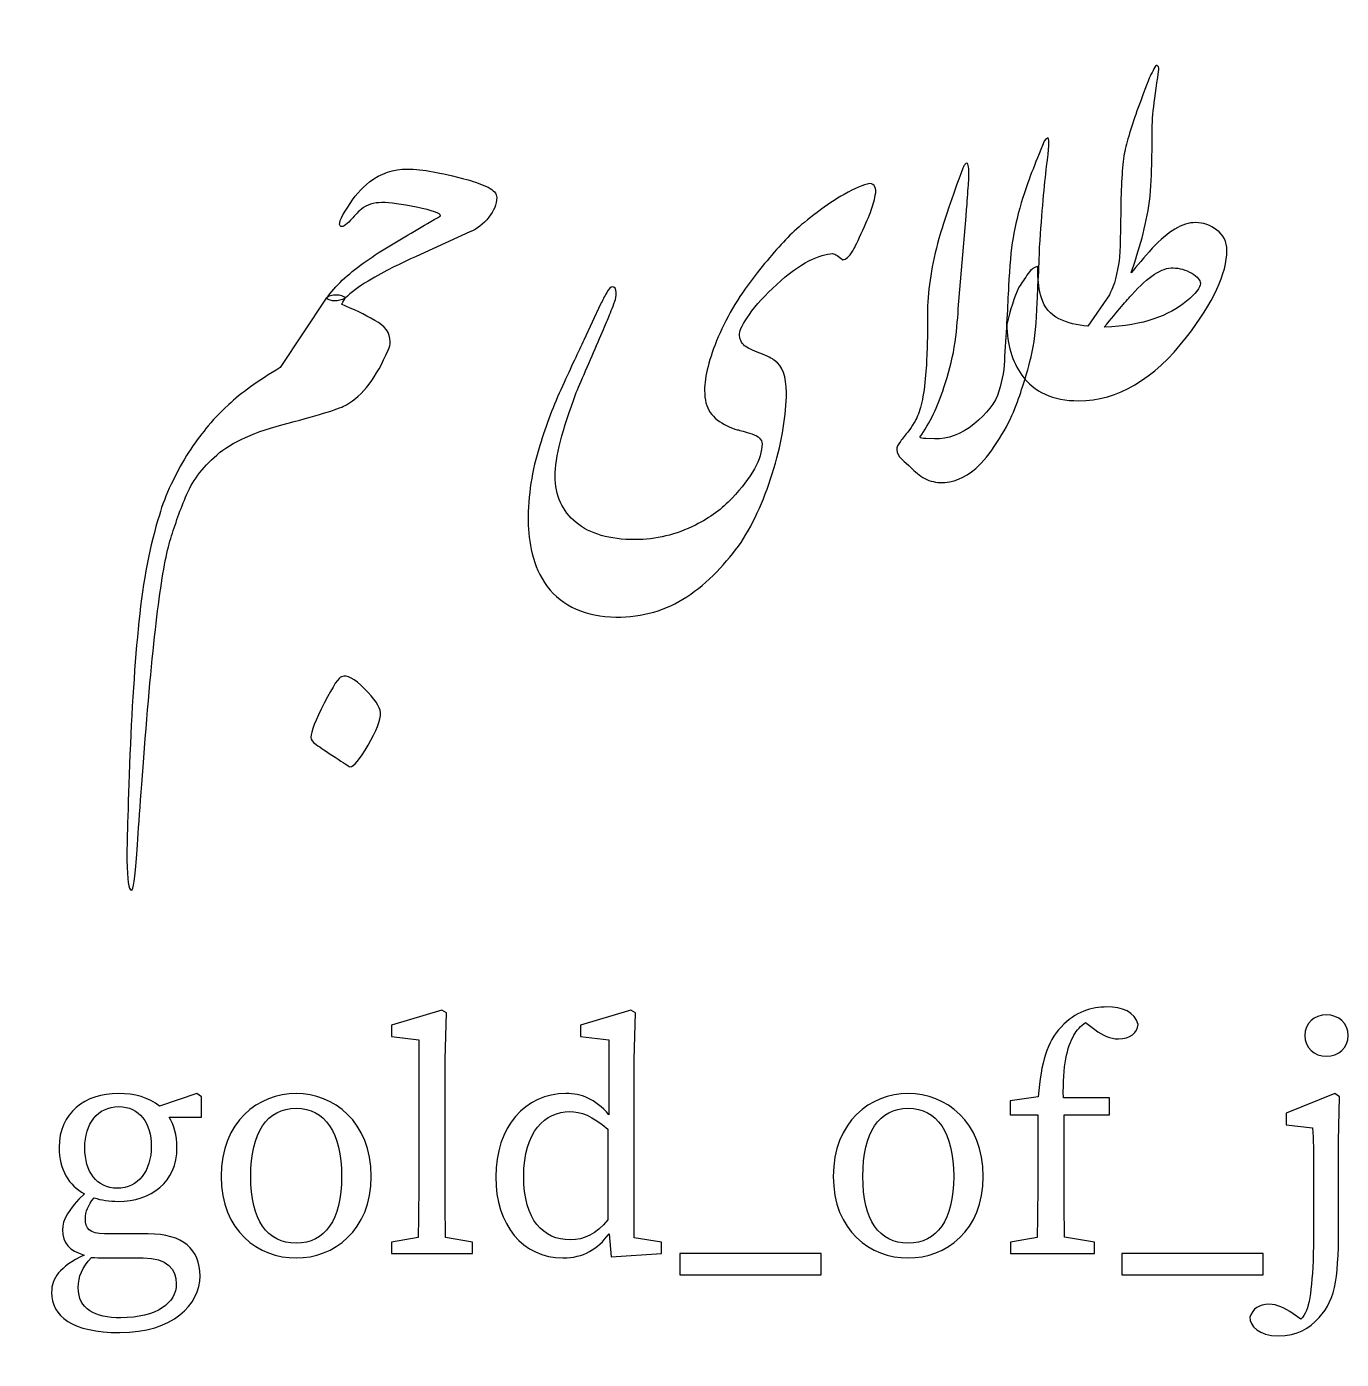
# Model space of a CAD drawing. Header units: millimetres. Extents: x -576 to 618, y 160 to 343.
# Drawn here: x -395.78 to -382.13, y 170.16 to 184.01 of the extents above; entities that cross this region are included whole.
import ezdxf

# ---------------------------------------------------------------- set-up
doc = ezdxf.new("R2010")
doc.units = ezdxf.units.MM
doc.header["$MEASUREMENT"] = 0
doc.layers.add('Layer 1', color=7, linetype='Continuous')

msp = doc.modelspace()

# ---------------------------------------------------------------- linework, layer by layer
at = {"layer": 'Layer 1', "color": 250, "lineweight": 18}
msp.add_open_spline([(-371.198, 199.3977), (-371.198, 199.3977), (-405.028, 199.3977), (-405.028, 199.3977), (-406.672, 199.3977), (-408.013, 198.0567), (-408.013, 196.4127), (-408.013, 196.4127), (-408.013, 162.5827), (-408.013, 162.5827), (-408.013, 160.9387), (-406.672, 159.5977), (-405.028, 159.5977), (-405.028, 159.5977), (-371.198, 159.5977), (-371.198, 159.5977), (-369.554, 159.5977), (-368.213, 160.9387), (-368.213, 162.5827), (-368.213, 162.5827), (-368.213, 196.4127), (-368.213, 196.4127), (-368.213, 198.0567), (-369.554, 199.3977), (-371.198, 199.3977)], degree=3, knots=[0, 0, 0, 0, 0.125, 0.125, 0.125, 0.25, 0.25, 0.25, 0.375, 0.375, 0.375, 0.5, 0.5, 0.5, 0.625, 0.625, 0.625, 0.75, 0.75, 0.75, 0.875, 0.875, 0.875, 1, 1, 1, 1], dxfattribs=at)
at = {"layer": 'Layer 1', "color": 2}
for points, knots in [([(-385.2777, 181.4525), (-385.2777, 181.361), (-385.2653, 181.2731), (-385.2405, 181.1889), (-385.2084, 181.0875), (-385.1477, 181.0151), (-385.0589, 180.972), (-384.9697, 180.9287), (-384.8694, 180.9031), (-384.7582, 180.8959), (-384.7582, 180.8959), (-384.5356, 181.2224), (-384.5356, 181.2224), (-384.4984, 181.2842), (-384.4663, 181.3894), (-384.4391, 181.5379), (-384.4268, 181.6195), (-384.4192, 181.7981), (-384.4171, 182.0741), (-384.4143, 182.3499), (-384.402, 182.5545), (-384.3799, 182.688), (-384.3551, 182.8119), (-384.3068, 182.9719), (-384.2352, 183.1687), (-384.1631, 183.3653), (-384.1195, 183.479), (-384.1032, 183.5101), (-384.0871, 183.5409), (-384.0743, 183.5661), (-384.0643, 183.5863), (-384.0519, 183.6059), (-384.0409, 183.6102), (-384.0308, 183.5991), (-384.0212, 183.5879), (-384.0185, 183.5688), (-384.0237, 183.5417), (-384.0508, 183.3758), (-384.0691, 183.2402), (-384.0791, 183.1354), (-384.0891, 183.0301), (-384.0936, 182.9299), (-384.0922, 182.8348), (-384.0908, 182.7396), (-384.0926, 182.6164), (-384.0977, 182.4655), (-384.1025, 182.3146), (-384.1177, 182.1754), (-384.1422, 182.0481), (-384.167, 181.9206), (-384.198, 181.797), (-384.2352, 181.6771), (-384.2724, 181.5569), (-384.2968, 181.4809), (-384.3092, 181.4489), (-384.2499, 181.5229), (-384.1769, 181.6083), (-384.0902, 181.705), (-383.9245, 181.883), (-383.7749, 181.972), (-383.6413, 181.972), (-383.5596, 181.972), (-383.4852, 181.946), (-383.4187, 181.8939), (-383.3494, 181.8446), (-383.3147, 181.7741), (-383.3147, 181.6826), (-383.3147, 181.4451), (-383.4545, 181.1442), (-383.7339, 180.7807), (-384.0754, 180.3404), (-384.4488, 180.1205), (-384.8546, 180.1205), (-385.122, 180.1205), (-385.3183, 180.2095), (-385.4447, 180.3875), (-385.546, 180.5285), (-385.5981, 180.7041), (-385.6004, 180.9144), (-385.566, 181.0653), (-385.5237, 181.1938), (-385.4743, 181.3004), (-385.4447, 181.3473), (-385.4132, 181.3945), (-385.3797, 181.4415), (-385.3462, 181.4885), (-385.3122, 181.5131), (-385.2777, 181.5156), (-385.2777, 181.5156), (-385.2777, 181.4525), (-385.2777, 181.4525)], [0, 0, 0, 0, 0.0333333, 0.0333333, 0.0333333, 0.0666667, 0.0666667, 0.0666667, 0.1, 0.1, 0.1, 0.1333333, 0.1333333, 0.1333333, 0.1666667, 0.1666667, 0.1666667, 0.2, 0.2, 0.2, 0.2333333, 0.2333333, 0.2333333, 0.2666667, 0.2666667, 0.2666667, 0.3, 0.3, 0.3, 0.3333333, 0.3333333, 0.3333333, 0.3666667, 0.3666667, 0.3666667, 0.4, 0.4, 0.4, 0.4333333, 0.4333333, 0.4333333, 0.4666667, 0.4666667, 0.4666667, 0.5, 0.5, 0.5, 0.5333333, 0.5333333, 0.5333333, 0.5666667, 0.5666667, 0.5666667, 0.6, 0.6, 0.6, 0.6333333, 0.6333333, 0.6333333, 0.6666667, 0.6666667, 0.6666667, 0.7, 0.7, 0.7, 0.7333333, 0.7333333, 0.7333333, 0.7666667, 0.7666667, 0.7666667, 0.8, 0.8, 0.8, 0.8333333, 0.8333333, 0.8333333, 0.8666667, 0.8666667, 0.8666667, 0.9, 0.9, 0.9, 0.9333333, 0.9333333, 0.9333333, 0.9666667, 0.9666667, 0.9666667, 1, 1, 1, 1]), ([(-385.2593, 181.716), (-385.2619, 181.6195), (-385.2669, 181.5014), (-385.2742, 181.3617), (-385.2814, 181.2217), (-385.2867, 181.1234), (-385.289, 181.0666), (-385.2966, 180.871), (-385.3163, 180.7078), (-385.3482, 180.5769), (-385.3808, 180.4456), (-385.4103, 180.3419), (-385.4375, 180.265), (-385.4596, 180.1911), (-385.4913, 180.1037), (-385.5319, 180.0035), (-385.5729, 179.9033), (-385.6298, 179.7976), (-385.7028, 179.6861), (-385.7758, 179.5749), (-385.8492, 179.4846), (-385.9236, 179.4155), (-386.04, 179.3165), (-386.1624, 179.268), (-386.2912, 179.2709), (-386.3576, 179.2731), (-386.4183, 179.2905), (-386.4727, 179.3227), (-386.5244, 179.3572), (-386.5731, 179.3993), (-386.6174, 179.449), (-386.6571, 179.4808), (-386.6819, 179.502), (-386.6916, 179.5118), (-386.7263, 179.5442), (-386.7435, 179.5774), (-386.7435, 179.6121), (-386.7435, 179.6368), (-386.7315, 179.6652), (-386.7063, 179.6973), (-386.6819, 179.7295), (-386.6532, 179.7654), (-386.6213, 179.8052), (-386.6064, 179.8249), (-386.5868, 179.8545), (-386.5616, 179.8942), (-386.5372, 179.9335), (-386.5156, 179.9863), (-386.4969, 180.0518), (-386.4782, 180.1172), (-386.4631, 180.2033), (-386.4504, 180.3097), (-386.4408, 180.4159), (-386.4341, 180.5074), (-386.4321, 180.584), (-386.4321, 180.584), (-386.4242, 180.8141), (-386.4242, 180.8141), (-386.4221, 180.8933), (-386.4221, 180.9761), (-386.4242, 181.0628), (-386.4197, 181.2906), (-386.3801, 181.5379), (-386.3057, 181.805), (-386.254, 181.9857), (-386.1709, 182.2293), (-386.0573, 182.536), (-386.0497, 182.5558), (-386.0425, 182.5695), (-386.0349, 182.577), (-386.0273, 182.5842), (-386.0211, 182.5881), (-386.0163, 182.5881), (-385.9991, 182.5855), (-385.9915, 182.5385), (-385.9939, 182.447), (-385.9968, 182.4024), (-386.0015, 182.3306), (-386.009, 182.2318), (-386.0163, 182.1302), (-386.0211, 182.066), (-386.0239, 182.0389), (-386.0239, 182.0389), (-386.1052, 181.0741), (-386.1052, 181.0741), (-386.1103, 180.9578), (-386.1241, 180.8252), (-386.1461, 180.6769), (-386.1709, 180.5335), (-386.2072, 180.3938), (-386.254, 180.2579), (-386.3184, 180.0574), (-386.4008, 179.8854), (-386.5024, 179.7419), (-386.4975, 179.732), (-386.4776, 179.7272), (-386.4431, 179.7272), (-386.4431, 179.7272), (-386.3501, 179.7233), (-386.3501, 179.7233), (-386.2144, 179.7184), (-386.0779, 179.7696), (-385.9423, 179.8775), (-385.8062, 179.985), (-385.7194, 180.0987), (-385.6822, 180.2187), (-385.6454, 180.3386), (-385.6252, 180.4593), (-385.6233, 180.5806), (-385.606, 180.86), (-385.5922, 181.1029), (-385.5822, 181.3097), (-385.5726, 181.5162), (-385.5567, 181.6837), (-385.5357, 181.8125), (-385.5147, 181.941), (-385.4805, 182.0809), (-385.4337, 182.2318), (-385.3866, 182.3827), (-385.3124, 182.5782), (-385.2111, 182.8181), (-385.1964, 182.8428), (-385.1829, 182.8526), (-385.1702, 182.8477), (-385.1578, 182.8428), (-385.1633, 182.7458), (-385.1867, 182.5564), (-385.2105, 182.3671), (-385.2345, 182.0871), (-385.2593, 181.716)], [0, 0, 0, 0, 0.0232558, 0.0232558, 0.0232558, 0.0465116, 0.0465116, 0.0465116, 0.0697674, 0.0697674, 0.0697674, 0.0930233, 0.0930233, 0.0930233, 0.1162791, 0.1162791, 0.1162791, 0.1395349, 0.1395349, 0.1395349, 0.1627907, 0.1627907, 0.1627907, 0.1860465, 0.1860465, 0.1860465, 0.2093023, 0.2093023, 0.2093023, 0.2325581, 0.2325581, 0.2325581, 0.255814, 0.255814, 0.255814, 0.2790698, 0.2790698, 0.2790698, 0.3023256, 0.3023256, 0.3023256, 0.3255814, 0.3255814, 0.3255814, 0.3488372, 0.3488372, 0.3488372, 0.372093, 0.372093, 0.372093, 0.3953488, 0.3953488, 0.3953488, 0.4186047, 0.4186047, 0.4186047, 0.4418605, 0.4418605, 0.4418605, 0.4651163, 0.4651163, 0.4651163, 0.4883721, 0.4883721, 0.4883721, 0.5116279, 0.5116279, 0.5116279, 0.5348837, 0.5348837, 0.5348837, 0.5581395, 0.5581395, 0.5581395, 0.5813953, 0.5813953, 0.5813953, 0.6046512, 0.6046512, 0.6046512, 0.627907, 0.627907, 0.627907, 0.6511628, 0.6511628, 0.6511628, 0.6744186, 0.6744186, 0.6744186, 0.6976744, 0.6976744, 0.6976744, 0.7209302, 0.7209302, 0.7209302, 0.744186, 0.744186, 0.744186, 0.7674419, 0.7674419, 0.7674419, 0.7906977, 0.7906977, 0.7906977, 0.8139535, 0.8139535, 0.8139535, 0.8372093, 0.8372093, 0.8372093, 0.8604651, 0.8604651, 0.8604651, 0.8837209, 0.8837209, 0.8837209, 0.9069767, 0.9069767, 0.9069767, 0.9302326, 0.9302326, 0.9302326, 0.9534884, 0.9534884, 0.9534884, 0.9767442, 0.9767442, 0.9767442, 1, 1, 1, 1]), ([(-392.4726, 181.1853), (-392.411, 181.2472), (-392.3314, 181.3066), (-392.2353, 181.3633), (-392.1388, 181.4202), (-392.0559, 181.466), (-391.9867, 181.5007), (-391.9397, 181.5255), (-391.8406, 181.5725), (-391.6897, 181.6418), (-391.6897, 181.6418), (-391.1776, 181.8756), (-391.1776, 181.8756), (-391.1035, 181.9052), (-391.0379, 181.9558), (-390.9811, 182.0275), (-390.9265, 182.0945), (-390.8993, 182.1623), (-390.8993, 182.2318), (-390.8993, 182.2738), (-390.929, 182.3096), (-390.9883, 182.3394), (-391.0577, 182.369), (-391.1269, 182.3951), (-391.1962, 182.4173), (-391.3521, 182.4568), (-391.4734, 182.4841), (-391.5597, 182.4989), (-391.6588, 182.5185), (-391.7478, 182.5285), (-391.8269, 182.5285), (-391.9704, 182.5285), (-392.1016, 182.4841), (-392.2203, 182.3951), (-392.3045, 182.3282), (-392.38, 182.2403), (-392.4468, 182.1316), (-392.5258, 182.0128), (-392.5492, 181.946), (-392.5172, 181.9312), (-392.495, 181.9238), (-392.454, 181.9536), (-392.3947, 182.0202), (-392.3477, 182.0721), (-392.3168, 182.1031), (-392.3021, 182.113), (-392.2474, 182.1575), (-392.177, 182.1798), (-392.0906, 182.1798), (-392.0089, 182.1798), (-391.889, 182.1637), (-391.7305, 182.1316), (-391.565, 182.0969), (-391.4819, 182.0672), (-391.4819, 182.0426), (-391.6599, 181.9385), (-391.842, 181.831), (-392.0273, 181.7197), (-392.2129, 181.6083), (-392.3713, 181.4934), (-392.5025, 181.3746), (-392.5667, 181.3103), (-392.6222, 181.2472), (-392.6693, 181.1853), (-392.6174, 181.1481), (-392.5518, 181.1481), (-392.4726, 181.1853)], [0, 0, 0, 0, 0.0454545, 0.0454545, 0.0454545, 0.0909091, 0.0909091, 0.0909091, 0.1363636, 0.1363636, 0.1363636, 0.1818182, 0.1818182, 0.1818182, 0.2272727, 0.2272727, 0.2272727, 0.2727273, 0.2727273, 0.2727273, 0.3181818, 0.3181818, 0.3181818, 0.3636364, 0.3636364, 0.3636364, 0.4090909, 0.4090909, 0.4090909, 0.4545455, 0.4545455, 0.4545455, 0.5, 0.5, 0.5, 0.5454545, 0.5454545, 0.5454545, 0.5909091, 0.5909091, 0.5909091, 0.6363636, 0.6363636, 0.6363636, 0.6818182, 0.6818182, 0.6818182, 0.7272727, 0.7272727, 0.7272727, 0.7727273, 0.7727273, 0.7727273, 0.8181818, 0.8181818, 0.8181818, 0.8636364, 0.8636364, 0.8636364, 0.9090909, 0.9090909, 0.9090909, 0.9545455, 0.9545455, 0.9545455, 1, 1, 1, 1]), ([(-386.9626, 182.28), (-386.9727, 182.2181), (-386.9879, 182.1582), (-387.0088, 182.1002), (-387.0299, 182.0419), (-387.0646, 181.961), (-387.1126, 181.8569), (-387.1611, 181.753), (-387.19, 181.6938), (-387.1996, 181.6788), (-387.2396, 181.6169), (-387.2741, 181.5862), (-387.3041, 181.5862), (-387.3264, 181.6009), (-387.3457, 181.6151), (-387.3633, 181.6286), (-387.3802, 181.6422), (-387.3967, 181.6492), (-387.4112, 181.6492), (-387.4736, 181.6492), (-387.5549, 181.6236), (-387.6562, 181.5731), (-387.7578, 181.5224), (-387.8691, 181.4415), (-387.9904, 181.33), (-388.1116, 181.2187), (-388.206, 181.1146), (-388.2745, 181.0184), (-388.3424, 180.9219), (-388.3765, 180.8551), (-388.3765, 180.8179), (-388.3765, 180.7635), (-388.359, 180.7216), (-388.3241, 180.6915), (-388.2942, 180.6693), (-388.2414, 180.6437), (-388.165, 180.6141), (-388.0882, 180.584), (-388.0372, 180.5595), (-388.0124, 180.5397), (-387.9311, 180.4828), (-387.89, 180.3714), (-387.89, 180.2057), (-387.89, 179.9756), (-387.9334, 179.7129), (-388.0203, 179.4173), (-388.1068, 179.1217), (-388.2205, 178.8651), (-388.361, 178.6474), (-388.4334, 178.5461), (-388.517, 178.4448), (-388.6138, 178.3431), (-388.7104, 178.2415), (-388.814, 178.1553), (-388.9253, 178.0833), (-389.1381, 177.9421), (-389.383, 177.8718), (-389.66, 177.8718), (-389.9742, 177.877), (-390.213, 177.9832), (-390.3763, 178.1908), (-390.4506, 178.2973), (-390.5018, 178.4098), (-390.5302, 178.5287), (-390.5586, 178.6474), (-390.573, 178.7599), (-390.573, 178.8662), (-390.573, 179.0025), (-390.5631, 179.1352), (-390.5432, 179.2651), (-390.5233, 179.3951), (-390.4925, 179.5255), (-390.4506, 179.6566), (-390.3862, 179.8693), (-390.3082, 180.0747), (-390.2167, 180.2725), (-390.1252, 180.4704), (-390.0511, 180.6299), (-389.994, 180.7512), (-389.994, 180.7512), (-389.8197, 181.1225), (-389.8197, 181.1225), (-389.7999, 181.1642), (-389.7789, 181.205), (-389.7567, 181.2447), (-389.7343, 181.2844), (-389.7144, 181.3041), (-389.6972, 181.3041), (-389.6724, 181.3041), (-389.6597, 181.2844), (-389.6583, 181.2447), (-389.657, 181.205), (-389.6614, 181.1752), (-389.6712, 181.1557), (-389.6985, 181.084), (-389.722, 181.0239), (-389.7418, 180.9756), (-389.7614, 180.9276), (-389.7913, 180.8574), (-389.8309, 180.766), (-389.8703, 180.6745), (-389.913, 180.5754), (-389.9589, 180.4694), (-390.0045, 180.363), (-390.0424, 180.2751), (-390.0719, 180.2057), (-390.218, 179.8198), (-390.291, 179.5304), (-390.291, 179.3375), (-390.291, 179.1346), (-390.2187, 178.9737), (-390.0738, 178.855), (-389.9291, 178.7364), (-389.7256, 178.677), (-389.4635, 178.677), (-389.2457, 178.677), (-389.0356, 178.7276), (-388.8329, 178.829), (-388.6816, 178.9059), (-388.5558, 178.9988), (-388.4543, 179.1074), (-388.3531, 179.2162), (-388.2756, 179.3182), (-388.2222, 179.4136), (-388.1692, 179.5088), (-388.1426, 179.5949), (-388.1426, 179.6715), (-388.1426, 179.7184), (-388.1778, 179.753), (-388.248, 179.7752), (-388.319, 179.7976), (-388.3693, 179.8123), (-388.4003, 179.8198), (-388.4313, 179.8274), (-388.4667, 179.8409), (-388.5059, 179.8609), (-388.5828, 179.8976), (-388.6414, 179.9441), (-388.6806, 179.9996), (-388.7204, 180.0553), (-388.7396, 180.1316), (-388.7396, 180.2278), (-388.7396, 180.3742), (-388.6923, 180.5595), (-388.5974, 180.7847), (-388.5018, 181.0096), (-388.3677, 181.231), (-388.1943, 181.4489), (-388.0533, 181.627), (-387.9245, 181.7716), (-387.8087, 181.8831), (-387.7464, 181.9399), (-387.6675, 182.0047), (-387.5707, 182.078), (-387.4745, 182.1506), (-387.3802, 182.2132), (-387.2889, 182.2651), (-387.1776, 182.3296), (-387.0898, 182.3666), (-387.0257, 182.3766), (-386.9982, 182.3766), (-386.9796, 182.3654), (-386.9702, 182.3431), (-386.9603, 182.3208), (-386.9571, 182.2997), (-386.9626, 182.28)], [0, 0, 0, 0, 0.0181818, 0.0181818, 0.0181818, 0.0363636, 0.0363636, 0.0363636, 0.0545455, 0.0545455, 0.0545455, 0.0727273, 0.0727273, 0.0727273, 0.0909091, 0.0909091, 0.0909091, 0.1090909, 0.1090909, 0.1090909, 0.1272727, 0.1272727, 0.1272727, 0.1454545, 0.1454545, 0.1454545, 0.1636364, 0.1636364, 0.1636364, 0.1818182, 0.1818182, 0.1818182, 0.2, 0.2, 0.2, 0.2181818, 0.2181818, 0.2181818, 0.2363636, 0.2363636, 0.2363636, 0.2545455, 0.2545455, 0.2545455, 0.2727273, 0.2727273, 0.2727273, 0.2909091, 0.2909091, 0.2909091, 0.3090909, 0.3090909, 0.3090909, 0.3272727, 0.3272727, 0.3272727, 0.3454545, 0.3454545, 0.3454545, 0.3636364, 0.3636364, 0.3636364, 0.3818182, 0.3818182, 0.3818182, 0.4, 0.4, 0.4, 0.4181818, 0.4181818, 0.4181818, 0.4363636, 0.4363636, 0.4363636, 0.4545455, 0.4545455, 0.4545455, 0.4727273, 0.4727273, 0.4727273, 0.4909091, 0.4909091, 0.4909091, 0.5090909, 0.5090909, 0.5090909, 0.5272727, 0.5272727, 0.5272727, 0.5454545, 0.5454545, 0.5454545, 0.5636364, 0.5636364, 0.5636364, 0.5818182, 0.5818182, 0.5818182, 0.6, 0.6, 0.6, 0.6181818, 0.6181818, 0.6181818, 0.6363636, 0.6363636, 0.6363636, 0.6545455, 0.6545455, 0.6545455, 0.6727273, 0.6727273, 0.6727273, 0.6909091, 0.6909091, 0.6909091, 0.7090909, 0.7090909, 0.7090909, 0.7272727, 0.7272727, 0.7272727, 0.7454545, 0.7454545, 0.7454545, 0.7636364, 0.7636364, 0.7636364, 0.7818182, 0.7818182, 0.7818182, 0.8, 0.8, 0.8, 0.8181818, 0.8181818, 0.8181818, 0.8363636, 0.8363636, 0.8363636, 0.8545455, 0.8545455, 0.8545455, 0.8727273, 0.8727273, 0.8727273, 0.8909091, 0.8909091, 0.8909091, 0.9090909, 0.9090909, 0.9090909, 0.9272727, 0.9272727, 0.9272727, 0.9454545, 0.9454545, 0.9454545, 0.9636364, 0.9636364, 0.9636364, 0.9818182, 0.9818182, 0.9818182, 1, 1, 1, 1]), ([(-383.5892, 181.3411), (-383.5892, 181.3732), (-383.6188, 181.408), (-383.6785, 181.4451), (-383.7428, 181.4823), (-383.8069, 181.5007), (-383.8714, 181.5007), (-383.9903, 181.5057), (-384.1335, 181.4129), (-384.3016, 181.2224), (-384.3512, 181.1703), (-384.4467, 181.0578), (-384.5876, 180.8848), (-384.3799, 180.8947), (-384.2084, 180.9231), (-384.0736, 180.9701), (-383.9389, 181.0169), (-383.8259, 181.0791), (-383.7339, 181.1555), (-383.6378, 181.2321), (-383.5892, 181.2942), (-383.5892, 181.3411)], [0, 0, 0, 0, 0.1428571, 0.1428571, 0.1428571, 0.2857143, 0.2857143, 0.2857143, 0.4285714, 0.4285714, 0.4285714, 0.5714286, 0.5714286, 0.5714286, 0.7142857, 0.7142857, 0.7142857, 0.8571429, 0.8571429, 0.8571429, 1, 1, 1, 1]), ([(-392.6693, 181.1853), (-392.6594, 181.1977), (-392.6447, 181.2065), (-392.6249, 181.2115), (-392.605, 181.2162), (-392.5853, 181.2187), (-392.5656, 181.2187), (-392.5457, 181.2187), (-392.5265, 181.2155), (-392.5078, 181.2094), (-392.4892, 181.2032), (-392.4778, 181.1952), (-392.4726, 181.1853), (-392.4926, 181.153), (-392.5048, 181.1321), (-392.5098, 181.1225), (-392.3886, 181.0729), (-392.2736, 181.0172), (-392.1647, 180.9553), (-392.0585, 180.8981), (-392.0053, 180.8241), (-392.0053, 180.7327), (-392.0053, 180.7078), (-392.0124, 180.6794), (-392.0275, 180.6474), (-392.1461, 180.3654), (-392.2897, 180.176), (-392.458, 180.0797), (-392.5222, 180.0401), (-392.7251, 179.9762), (-393.0665, 179.8887), (-393.4077, 179.8006), (-393.6546, 179.69), (-393.8067, 179.5564), (-393.9588, 179.4228), (-394.0671, 179.2769), (-394.1315, 179.1184), (-394.1957, 178.9603), (-394.2495, 178.8076), (-394.2928, 178.6602), (-394.3361, 178.5133), (-394.3788, 178.2728), (-394.4208, 177.9386), (-394.463, 177.6047), (-394.5056, 177.1617), (-394.5487, 176.6102), (-394.5921, 176.0587), (-394.6218, 175.658), (-394.6379, 175.4082), (-394.6539, 175.1582), (-394.6719, 175.0331), (-394.6917, 175.0331), (-394.7214, 175.0358), (-394.7374, 175.1398), (-394.74, 175.3448), (-394.7423, 175.4437), (-394.7331, 175.7761), (-394.712, 176.3412), (-394.6911, 176.9065), (-394.6588, 177.4019), (-394.6155, 177.8274), (-394.5724, 178.2528), (-394.5012, 178.6213), (-394.4024, 178.933), (-394.3749, 179.0343), (-394.3343, 179.1408), (-394.2799, 179.2521), (-394.1811, 179.4648), (-394.0671, 179.6493), (-393.9382, 179.8052), (-393.8915, 179.872), (-393.806, 179.9639), (-393.6825, 180.0815), (-393.5586, 180.1989), (-393.3806, 180.3269), (-393.1482, 180.4654), (-393.1482, 180.4654), (-392.6693, 181.1853), (-392.6693, 181.1853)], [0, 0, 0, 0, 0.0384615, 0.0384615, 0.0384615, 0.0769231, 0.0769231, 0.0769231, 0.1153846, 0.1153846, 0.1153846, 0.1538462, 0.1538462, 0.1538462, 0.1923077, 0.1923077, 0.1923077, 0.2307692, 0.2307692, 0.2307692, 0.2692308, 0.2692308, 0.2692308, 0.3076923, 0.3076923, 0.3076923, 0.3461538, 0.3461538, 0.3461538, 0.3846154, 0.3846154, 0.3846154, 0.4230769, 0.4230769, 0.4230769, 0.4615385, 0.4615385, 0.4615385, 0.5, 0.5, 0.5, 0.5384615, 0.5384615, 0.5384615, 0.5769231, 0.5769231, 0.5769231, 0.6153846, 0.6153846, 0.6153846, 0.6538462, 0.6538462, 0.6538462, 0.6923077, 0.6923077, 0.6923077, 0.7307692, 0.7307692, 0.7307692, 0.7692308, 0.7692308, 0.7692308, 0.8076923, 0.8076923, 0.8076923, 0.8461538, 0.8461538, 0.8461538, 0.8846154, 0.8846154, 0.8846154, 0.9230769, 0.9230769, 0.9230769, 0.9615385, 0.9615385, 0.9615385, 1, 1, 1, 1]), ([(-392.6897, 176.9793), (-392.597, 177.1611), (-392.537, 177.252), (-392.5098, 177.252), (-392.4553, 177.274), (-392.3761, 177.2331), (-392.2722, 177.1277), (-392.1684, 177.0225), (-392.1128, 176.9402), (-392.1053, 176.881), (-392.1053, 176.802), (-392.1486, 176.6881), (-392.2353, 176.5399), (-392.3218, 176.3911), (-392.3849, 176.317), (-392.4246, 176.317), (-392.4394, 176.3245), (-392.4905, 176.3573), (-392.5784, 176.4152), (-392.6662, 176.4735), (-392.7309, 176.5176), (-392.7731, 176.5472), (-392.8103, 176.5716), (-392.8289, 176.5978), (-392.8289, 176.6251), (-392.8289, 176.6795), (-392.7825, 176.7976), (-392.6897, 176.9793)], [0, 0, 0, 0, 0.1111111, 0.1111111, 0.1111111, 0.2222222, 0.2222222, 0.2222222, 0.3333333, 0.3333333, 0.3333333, 0.4444444, 0.4444444, 0.4444444, 0.5555556, 0.5555556, 0.5555556, 0.6666667, 0.6666667, 0.6666667, 0.7777778, 0.7777778, 0.7777778, 0.8888889, 0.8888889, 0.8888889, 1, 1, 1, 1]), ([(-384.5342, 172.8771), (-384.5342, 172.8771), (-384.5342, 172.6993), (-384.5342, 172.6993), (-384.5342, 172.6993), (-385.0062, 172.6993), (-385.0062, 172.6993), (-385.0062, 172.6993), (-385.0062, 171.9747), (-385.0062, 171.9747), (-385.0062, 171.7922), (-385.0042, 171.6099), (-385.0002, 171.4274), (-385.0002, 171.4274), (-384.6882, 171.3764), (-384.6882, 171.3764), (-384.6882, 171.3764), (-384.6882, 171.257), (-384.6882, 171.257), (-384.6882, 171.257), (-384.9959, 171.257), (-384.9959, 171.257), (-384.9959, 171.257), (-385.2897, 171.257), (-385.2897, 171.257), (-385.2897, 171.257), (-385.5632, 171.257), (-385.5632, 171.257), (-385.5632, 171.257), (-385.5632, 171.3764), (-385.5632, 171.3764), (-385.5632, 171.3764), (-385.2854, 171.4258), (-385.2854, 171.4258), (-385.2813, 171.6087), (-385.2793, 171.7917), (-385.2793, 171.9747), (-385.2793, 171.9747), (-385.2793, 172.6993), (-385.2793, 172.6993), (-385.2793, 172.6993), (-385.5667, 172.6993), (-385.5667, 172.6993), (-385.5667, 172.6993), (-385.5667, 172.8464), (-385.5667, 172.8464), (-385.5667, 172.8464), (-385.2758, 172.8851), (-385.2758, 172.8851), (-385.2415, 173.2534), (-385.1853, 173.4534), (-385.0368, 173.6119), (-384.8898, 173.7728), (-384.7155, 173.8204), (-384.5618, 173.8204), (-384.4009, 173.8204), (-384.271, 173.7694), (-384.2369, 173.6396), (-384.2437, 173.5537), (-384.3188, 173.4889), (-384.4419, 173.4889), (-384.5273, 173.4889), (-384.6027, 173.5231), (-384.6847, 173.5847), (-384.6847, 173.5847), (-384.7843, 173.6599), (-384.7843, 173.6599), (-384.8309, 173.6269), (-384.8729, 173.5813), (-384.9036, 173.5266), (-384.9733, 173.4051), (-385.0215, 173.2109), (-385.0125, 172.8771), (-385.0125, 172.8771), (-384.5342, 172.8771), (-384.5342, 172.8771)], [0, 0, 0, 0, 0.04, 0.04, 0.04, 0.08, 0.08, 0.08, 0.12, 0.12, 0.12, 0.16, 0.16, 0.16, 0.2, 0.2, 0.2, 0.24, 0.24, 0.24, 0.28, 0.28, 0.28, 0.32, 0.32, 0.32, 0.36, 0.36, 0.36, 0.4, 0.4, 0.4, 0.44, 0.44, 0.44, 0.48, 0.48, 0.48, 0.52, 0.52, 0.52, 0.56, 0.56, 0.56, 0.6, 0.6, 0.6, 0.64, 0.64, 0.64, 0.68, 0.68, 0.68, 0.72, 0.72, 0.72, 0.76, 0.76, 0.76, 0.8, 0.8, 0.8, 0.84, 0.84, 0.84, 0.88, 0.88, 0.88, 0.92, 0.92, 0.92, 0.96, 0.96, 0.96, 1, 1, 1, 1]), ([(-391.1519, 171.3764), (-391.1519, 171.3764), (-391.1519, 171.257), (-391.1519, 171.257), (-391.1519, 171.257), (-391.4254, 171.257), (-391.4254, 171.257), (-391.4254, 171.257), (-391.7193, 171.257), (-391.7193, 171.257), (-391.7193, 171.257), (-391.9929, 171.257), (-391.9929, 171.257), (-391.9929, 171.257), (-391.9929, 171.3764), (-391.9929, 171.3764), (-391.9929, 171.3764), (-391.715, 171.4258), (-391.715, 171.4258), (-391.711, 171.6087), (-391.709, 171.7917), (-391.709, 171.9747), (-391.709, 171.9747), (-391.709, 173.4786), (-391.709, 173.4786), (-391.709, 173.4786), (-391.9929, 173.5128), (-391.9929, 173.5128), (-391.9929, 173.5128), (-391.9929, 173.6326), (-391.9929, 173.6326), (-391.9929, 173.6326), (-391.4699, 173.7863), (-391.4699, 173.7863), (-391.4699, 173.7863), (-391.4221, 173.759), (-391.4221, 173.759), (-391.4221, 173.759), (-391.4357, 173.2737), (-391.4357, 173.2737), (-391.4357, 173.2737), (-391.4357, 171.9747), (-391.4357, 171.9747), (-391.4357, 171.7917), (-391.4338, 171.6087), (-391.4297, 171.4258), (-391.4297, 171.4258), (-391.1519, 171.3764), (-391.1519, 171.3764)], [0, 0, 0, 0, 0.0625, 0.0625, 0.0625, 0.125, 0.125, 0.125, 0.1875, 0.1875, 0.1875, 0.25, 0.25, 0.25, 0.3125, 0.3125, 0.3125, 0.375, 0.375, 0.375, 0.4375, 0.4375, 0.4375, 0.5, 0.5, 0.5, 0.5625, 0.5625, 0.5625, 0.625, 0.625, 0.625, 0.6875, 0.6875, 0.6875, 0.75, 0.75, 0.75, 0.8125, 0.8125, 0.8125, 0.875, 0.875, 0.875, 0.9375, 0.9375, 0.9375, 1, 1, 1, 1]), ([(-389.1861, 171.3764), (-389.1861, 171.3764), (-389.1861, 171.257), (-389.1861, 171.257), (-389.1861, 171.257), (-389.709, 171.2228), (-389.709, 171.2228), (-389.709, 171.2228), (-389.7325, 171.4625), (-389.7325, 171.4625), (-389.8493, 171.3042), (-389.996, 171.2124), (-390.2117, 171.2124), (-390.6286, 171.2124), (-390.909, 171.5576), (-390.909, 172.0535), (-390.909, 172.5728), (-390.6013, 172.9215), (-390.1807, 172.9215), (-390.0199, 172.9215), (-389.8777, 172.868), (-389.7329, 172.6991), (-389.7329, 172.6991), (-389.7329, 173.4786), (-389.7329, 173.4786), (-389.7329, 173.4786), (-390.0271, 173.5128), (-390.0271, 173.5128), (-390.0271, 173.5128), (-390.0271, 173.6326), (-390.0271, 173.6326), (-390.0271, 173.6326), (-389.5041, 173.7863), (-389.5041, 173.7863), (-389.5041, 173.7863), (-389.4562, 173.759), (-389.4562, 173.759), (-389.4562, 173.759), (-389.4697, 173.2737), (-389.4697, 173.2737), (-389.4697, 173.2737), (-389.4697, 171.4222), (-389.4697, 171.4222), (-389.4697, 171.4222), (-389.1861, 171.3764), (-389.1861, 171.3764)], [0, 0, 0, 0, 0.0666667, 0.0666667, 0.0666667, 0.1333333, 0.1333333, 0.1333333, 0.2, 0.2, 0.2, 0.2666667, 0.2666667, 0.2666667, 0.3333333, 0.3333333, 0.3333333, 0.4, 0.4, 0.4, 0.4666667, 0.4666667, 0.4666667, 0.5333333, 0.5333333, 0.5333333, 0.6, 0.6, 0.6, 0.6666667, 0.6666667, 0.6666667, 0.7333333, 0.7333333, 0.7333333, 0.8, 0.8, 0.8, 0.8666667, 0.8666667, 0.8666667, 0.9333333, 0.9333333, 0.9333333, 1, 1, 1, 1]), ([(-382.5061, 173.5231), (-382.5061, 173.6529), (-382.4068, 173.7384), (-382.2805, 173.7384), (-382.1539, 173.7384), (-382.0547, 173.6529), (-382.0547, 173.5231), (-382.0547, 173.3966), (-382.1539, 173.3078), (-382.2805, 173.3078), (-382.4068, 173.3078), (-382.5061, 173.3966), (-382.5061, 173.5231)], [0, 0, 0, 0, 0.25, 0.25, 0.25, 0.5, 0.5, 0.5, 0.75, 0.75, 0.75, 1, 1, 1, 1]), ([(-394.0147, 172.9215), (-394.0147, 172.9215), (-393.9638, 172.8874), (-393.9638, 172.8874), (-393.9638, 172.8874), (-393.9638, 172.6755), (-393.9638, 172.6755), (-393.9638, 172.6755), (-394.3017, 172.6755), (-394.3017, 172.6755), (-394.2495, 172.5921), (-394.22, 172.4874), (-394.22, 172.361), (-394.22, 171.9986), (-394.4868, 171.8006), (-394.8319, 171.8006), (-394.9219, 171.8006), (-395.0059, 171.8126), (-395.0811, 171.8369), (-395.1428, 171.7602), (-395.1704, 171.6963), (-395.1704, 171.6158), (-395.1704, 171.5234), (-395.1327, 171.4618), (-394.9719, 171.4618), (-394.9719, 171.4618), (-394.5209, 171.4618), (-394.5209, 171.4618), (-394.155, 171.4618), (-393.9807, 171.3013), (-393.9807, 171.0243), (-393.9807, 170.7305), (-394.2611, 170.4366), (-394.8147, 170.4366), (-395.3071, 170.4366), (-395.5223, 170.6075), (-395.5223, 170.8534), (-395.5223, 171.0009), (-395.44, 171.1168), (-395.1847, 171.2426), (-395.3339, 171.2845), (-395.4093, 171.3705), (-395.4093, 171.5028), (-395.4093, 171.6073), (-395.3498, 171.7191), (-395.1813, 171.8793), (-395.3428, 171.9665), (-395.4438, 172.1264), (-395.4438, 172.361), (-395.4438, 172.723), (-395.1771, 172.9215), (-394.8284, 172.9215), (-394.6586, 172.9215), (-394.5098, 172.8777), (-394.402, 172.7893), (-394.402, 172.7893), (-394.0147, 172.9215), (-394.0147, 172.9215)], [0, 0, 0, 0, 0.0526316, 0.0526316, 0.0526316, 0.1052632, 0.1052632, 0.1052632, 0.1578947, 0.1578947, 0.1578947, 0.2105263, 0.2105263, 0.2105263, 0.2631579, 0.2631579, 0.2631579, 0.3157895, 0.3157895, 0.3157895, 0.3684211, 0.3684211, 0.3684211, 0.4210526, 0.4210526, 0.4210526, 0.4736842, 0.4736842, 0.4736842, 0.5263158, 0.5263158, 0.5263158, 0.5789474, 0.5789474, 0.5789474, 0.6315789, 0.6315789, 0.6315789, 0.6842105, 0.6842105, 0.6842105, 0.7368421, 0.7368421, 0.7368421, 0.7894737, 0.7894737, 0.7894737, 0.8421053, 0.8421053, 0.8421053, 0.8947368, 0.8947368, 0.8947368, 0.9473684, 0.9473684, 0.9473684, 1, 1, 1, 1]), ([(-393.7612, 172.0602), (-393.7612, 172.6277), (-393.3746, 172.9215), (-392.9816, 172.9215), (-392.5954, 172.9215), (-392.2023, 172.6277), (-392.2023, 172.0602), (-392.2023, 171.4929), (-392.5954, 171.2124), (-392.9816, 171.2124), (-393.3746, 171.2124), (-393.7612, 171.4929), (-393.7612, 172.0602)], [0, 0, 0, 0, 0.25, 0.25, 0.25, 0.5, 0.5, 0.5, 0.75, 0.75, 0.75, 1, 1, 1, 1]), ([(-387.4033, 172.0602), (-387.4033, 172.6277), (-387.0168, 172.9215), (-386.6236, 172.9215), (-386.2375, 172.9215), (-385.8444, 172.6277), (-385.8444, 172.0602), (-385.8444, 171.4929), (-386.2375, 171.2124), (-386.6236, 171.2124), (-387.0168, 171.2124), (-387.4033, 171.4929), (-387.4033, 172.0602)], [0, 0, 0, 0, 0.25, 0.25, 0.25, 0.5, 0.5, 0.5, 0.75, 0.75, 0.75, 1, 1, 1, 1]), ([(-382.4137, 172.1353), (-382.4137, 172.3234), (-382.4172, 172.4292), (-382.424, 172.5659), (-382.424, 172.5659), (-382.6973, 172.5967), (-382.6973, 172.5967), (-382.6973, 172.5967), (-382.6973, 172.7166), (-382.6973, 172.7166), (-382.6973, 172.7166), (-382.195, 172.9215), (-382.195, 172.9215), (-382.195, 172.9215), (-382.1436, 172.8874), (-382.1436, 172.8874), (-382.1436, 172.8874), (-382.1539, 172.4258), (-382.1539, 172.4258), (-382.1539, 172.4258), (-382.1539, 171.6089), (-382.1539, 171.6089), (-382.1539, 171.0415), (-382.1743, 170.7887), (-382.3556, 170.5937), (-382.4617, 170.4777), (-382.5777, 170.4026), (-382.7793, 170.4026), (-382.9846, 170.4026), (-383.077, 170.5083), (-383.077, 170.5972), (-383.0459, 170.686), (-382.9778, 170.7305), (-382.8785, 170.7305), (-382.7897, 170.7305), (-382.718, 170.6964), (-382.6256, 170.6312), (-382.6256, 170.6312), (-382.5456, 170.5744), (-382.5456, 170.5744), (-382.5241, 170.596), (-382.5051, 170.6255), (-382.4888, 170.6658), (-382.4341, 170.8089), (-382.4137, 171.0825), (-382.4137, 171.6089), (-382.4137, 171.6089), (-382.4137, 172.1353), (-382.4137, 172.1353)], [0, 0, 0, 0, 0.0625, 0.0625, 0.0625, 0.125, 0.125, 0.125, 0.1875, 0.1875, 0.1875, 0.25, 0.25, 0.25, 0.3125, 0.3125, 0.3125, 0.375, 0.375, 0.375, 0.4375, 0.4375, 0.4375, 0.5, 0.5, 0.5, 0.5625, 0.5625, 0.5625, 0.625, 0.625, 0.625, 0.6875, 0.6875, 0.6875, 0.75, 0.75, 0.75, 0.8125, 0.8125, 0.8125, 0.875, 0.875, 0.875, 0.9375, 0.9375, 0.9375, 1, 1, 1, 1]), ([(-395.1771, 172.3576), (-395.1771, 172.1082), (-395.0542, 171.9369), (-394.842, 171.9369), (-394.6201, 171.9369), (-394.4868, 172.1182), (-394.4868, 172.3714), (-394.4868, 172.6139), (-394.6098, 172.7848), (-394.825, 172.7848), (-395.0439, 172.7848), (-395.1771, 172.607), (-395.1771, 172.3576)], [0, 0, 0, 0, 0.25, 0.25, 0.25, 0.5, 0.5, 0.5, 0.75, 0.75, 0.75, 1, 1, 1, 1]), ([(-392.5099, 172.0602), (-392.5099, 172.5181), (-392.6842, 172.7675), (-392.9816, 172.7675), (-393.2857, 172.7675), (-393.4536, 172.5181), (-393.4536, 172.0602), (-393.4536, 171.6021), (-393.2857, 171.3661), (-392.9816, 171.3661), (-392.6842, 171.3661), (-392.5099, 171.6021), (-392.5099, 172.0602)], [0, 0, 0, 0, 0.25, 0.25, 0.25, 0.5, 0.5, 0.5, 0.75, 0.75, 0.75, 1, 1, 1, 1]), ([(-389.7432, 171.6069), (-389.7432, 171.6069), (-389.7432, 172.55), (-389.7432, 172.55), (-389.9055, 172.6909), (-390.0254, 172.7334), (-390.1397, 172.7334), (-390.3961, 172.7334), (-390.6183, 172.5285), (-390.6183, 172.0602), (-390.6183, 171.6055), (-390.4132, 171.4005), (-390.1363, 171.4005), (-389.9839, 171.4005), (-389.8735, 171.4578), (-389.7432, 171.6069)], [0, 0, 0, 0, 0.2, 0.2, 0.2, 0.4, 0.4, 0.4, 0.6, 0.6, 0.6, 0.8, 0.8, 0.8, 1, 1, 1, 1]), ([(-386.1521, 172.0602), (-386.1521, 172.5181), (-386.3264, 172.7675), (-386.6236, 172.7675), (-386.9279, 172.7675), (-387.0956, 172.5181), (-387.0956, 172.0602), (-387.0956, 171.6021), (-386.9279, 171.3661), (-386.6236, 171.3661), (-386.3264, 171.3661), (-386.1521, 171.6021), (-386.1521, 172.0602)], [0, 0, 0, 0, 0.25, 0.25, 0.25, 0.5, 0.5, 0.5, 0.75, 0.75, 0.75, 1, 1, 1, 1]), ([(-394.2267, 170.9423), (-394.2267, 171.0964), (-394.3225, 171.2124), (-394.5722, 171.2124), (-394.5722, 171.2124), (-394.9752, 171.2124), (-394.9752, 171.2124), (-395.0196, 171.2124), (-395.0659, 171.2144), (-395.108, 171.2184), (-395.2052, 171.1107), (-395.2453, 171.0189), (-395.2453, 170.9047), (-395.2453, 170.6791), (-395.071, 170.5902), (-394.8043, 170.5902), (-394.4286, 170.5902), (-394.2267, 170.7476), (-394.2267, 170.9423)], [0, 0, 0, 0, 0.1666667, 0.1666667, 0.1666667, 0.3333333, 0.3333333, 0.3333333, 0.5, 0.5, 0.5, 0.6666667, 0.6666667, 0.6666667, 0.8333333, 0.8333333, 0.8333333, 1, 1, 1, 1]), ([(-388.997, 171.257), (-388.997, 171.257), (-387.5274, 171.257), (-387.5274, 171.257), (-387.5274, 171.257), (-387.5274, 171.0381), (-387.5274, 171.0381), (-387.5274, 171.0381), (-388.997, 171.0381), (-388.997, 171.0381), (-388.997, 171.0381), (-388.997, 171.257), (-388.997, 171.257)], [0, 0, 0, 0, 0.25, 0.25, 0.25, 0.5, 0.5, 0.5, 0.75, 0.75, 0.75, 1, 1, 1, 1]), ([(-384.4075, 171.257), (-384.4075, 171.257), (-382.9378, 171.257), (-382.9378, 171.257), (-382.9378, 171.257), (-382.9378, 171.0381), (-382.9378, 171.0381), (-382.9378, 171.0381), (-384.4075, 171.0381), (-384.4075, 171.0381), (-384.4075, 171.0381), (-384.4075, 171.257), (-384.4075, 171.257)], [0, 0, 0, 0, 0.25, 0.25, 0.25, 0.5, 0.5, 0.5, 0.75, 0.75, 0.75, 1, 1, 1, 1])]:
    msp.add_open_spline(points, degree=3, knots=knots, dxfattribs=at)

doc.saveas('drawing.dxf')
